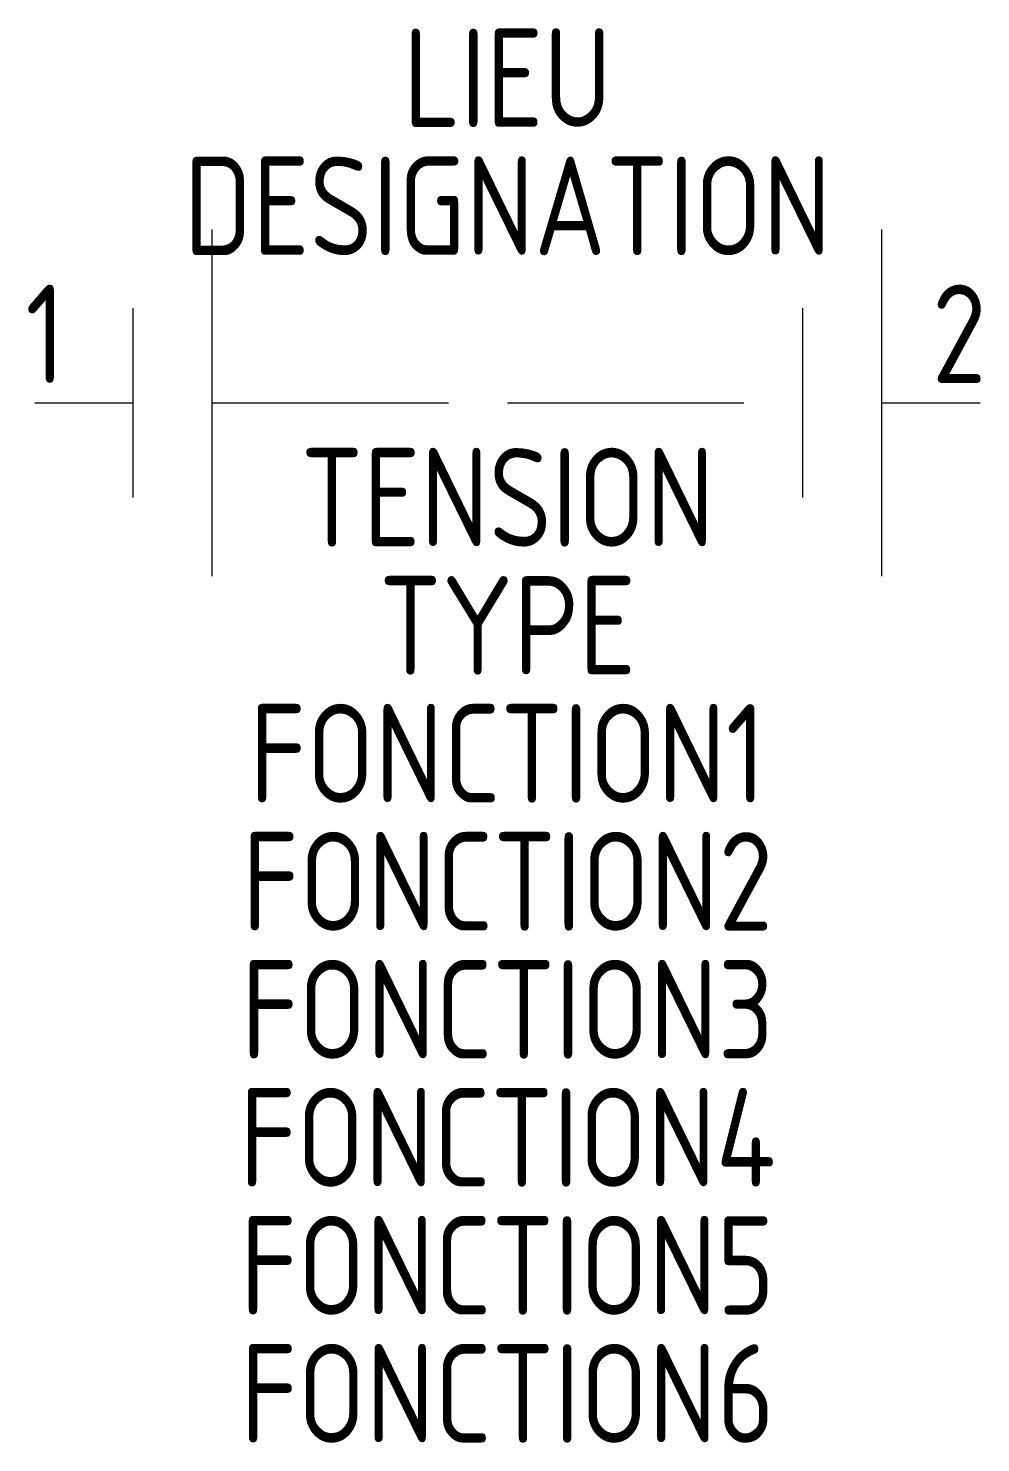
# Model space of a CAD drawing. Extents: x -1584.8 to -1560.6, y -906 to -870.1.
import ezdxf
from ezdxf.enums import TextEntityAlignment as Align

# ---------------------------------------------------------------- set-up
doc = ezdxf.new("R2010")
doc.units = 0
doc.linetypes.add('ACAD_ISO02W100', pattern=[15, 12, -3])
for name, color, linetype in [('SYMB_FIL', 3, 'CONTINUOUS'), ('SYMB_LIAISON', 1, 'ACAD_ISO02W100'), ('SYMB_TXT_CONTACT', 2, 'CONTINUOUS'), ('SYMB_TXT_NOM', 3, 'CONTINUOUS')]:
    doc.layers.add(name, color=color, linetype=linetype)
doc.styles.add('NET2_5', font='isocp.shx', dxfattribs={"width": 0.9, "height": 2.5})

msp = doc.modelspace()

# ---------------------------------------------------------------- linework, layer by layer
at = {"layer": 'SYMB_FIL'}
for p, q in [((-1580.134, -883.993), (-1580.134, -875.193)), ((-1563.134, -883.993), (-1563.134, -875.193)), ((-1582.134, -881.993), (-1582.134, -877.193)), ((-1565.134, -881.993), (-1565.134, -877.193)), ((-1584.634, -879.593), (-1582.134, -879.593)), ((-1563.134, -879.593), (-1560.634, -879.593))]:
    msp.add_line(p, q, dxfattribs=at)
at = {"layer": 'SYMB_LIAISON', "ltscale": 0.5}
msp.add_line((-1580.134, -879.593), (-1565.134, -879.593), dxfattribs=at)

# ---------------------------------------------------------------- texts
at = {"layer": 'SYMB_TXT_CONTACT', "style": 'NET2_5', "width": 0.9, "flags": 8}
msp.add_attdef('1', text='-', height=2.5, dxfattribs=at).set_placement((-1583.859, -879.093), align=Align.RIGHT)
msp.add_attdef('2', (-1561.859, -879.093), '+', height=2.5, dxfattribs=at)
at = {"layer": 'SYMB_TXT_NOM', "style": 'NET2_5', "width": 0.9, "flags": 8}
for tag, text, p in [('LIEU', '', (-1572.634, -872.593)), ('DESIGNATION', 'G?', (-1572.634, -875.843)), ('TENSION', '', (-1572.634, -883.243)), ('TYPE', '', (-1572.634, -886.493)), ('FONCTION1', '', (-1572.634, -889.743)), ('FONCTION2', '', (-1572.634, -892.993)), ('FONCTION3', '', (-1572.634, -896.243)), ('FONCTION4', '', (-1572.634, -899.493)), ('FONCTION5', '', (-1572.634, -902.743)), ('FONCTION6', '', (-1572.634, -905.993))]:
    msp.add_attdef(tag, text=text, height=2.5, dxfattribs=at).set_placement(p, align=Align.CENTER)

doc.saveas('drawing.dxf')
